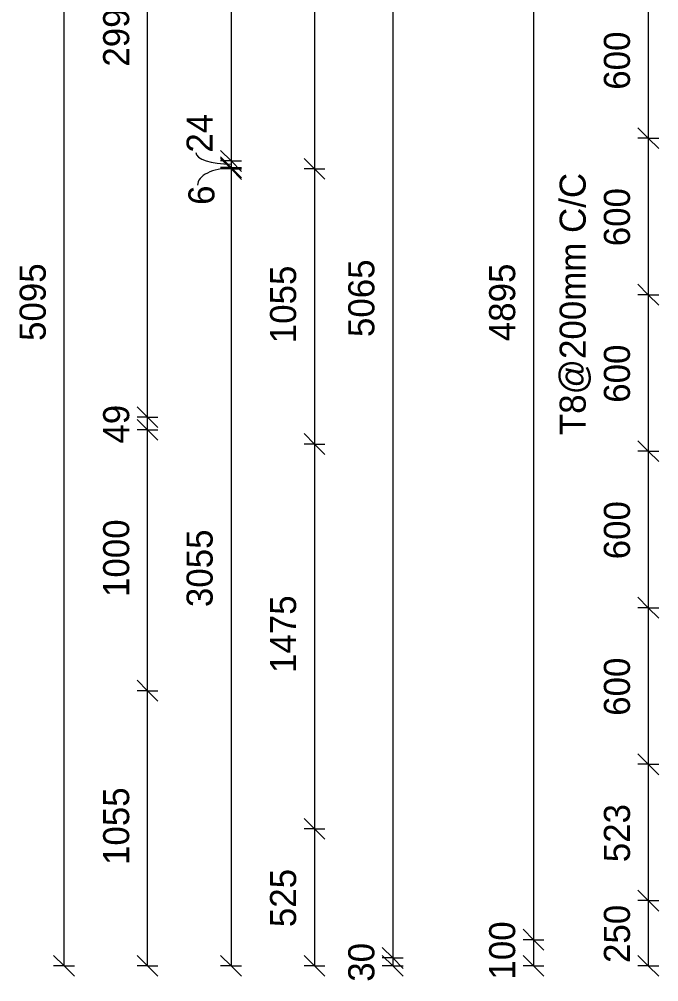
# Model space of a CAD drawing. Header units: millimetres. Extents: x 7560 to 18646, y -2179 to 7399.
# Drawn here: x 7560 to 10012, y -1456 to 2233 of the extents above; entities that cross this region are included whole.
import ezdxf

# ---------------------------------------------------------------- set-up
doc = ezdxf.new("R2010")
doc.units = ezdxf.units.MM
doc.layers.add('A-ANNO-DIMS', color=211, linetype='Continuous', lineweight=9)
doc.layers.add('A-ANNO-DIMS-40', color=211, linetype='Continuous', lineweight=9)
doc.styles.add('Nirmala UI Semilight', font='NirmalaS.ttf', dxfattribs={"height": 100})
doc.dimstyles.new('Arrow_Filled_-_2_5_NI_UI', dxfattribs={"dimscale": 304.8, "dimtxt": 104.736395, "dimasz": 0.262467, "dimexe": 0.131234, "dimexo": 0.0625, "dimgap": 0.131234, "dimtad": 1, "dimdec": 4, "dimzin": 0, "dimdsep": 46, "dimtxsty": 'Nirmala UI Semilight', "dimblk1": 'OBLIQUE', "dimblk2": 'OBLIQUE', "dimsah": 1, "dimcen": 0.09, "dimazin": 0, "dimtfac": 1, "dimtdec": 4, "dimtix": 1, "dimtmove": 0, "dimatfit": 3, "dimfxl": 0.131234, "dimfxlon": 1, "dimtvp": 1, "dimtolj": 1, "dimtzin": 0, "dimarcsym": 2})
doc.dimstyles.new('Arrow_Filled_-_2_5_NI_UI_1', dxfattribs={"dimscale": 304.8, "dimtxt": 104.736395, "dimasz": 0.262467, "dimexe": 0.131234, "dimexo": 0.0625, "dimgap": 0.131234, "dimtad": 1, "dimdec": 4, "dimzin": 0, "dimdsep": 46, "dimtxsty": 'Nirmala UI Semilight', "dimblk1": 'OBLIQUE', "dimblk2": 'OBLIQUE', "dimsah": 1, "dimcen": 0.09, "dimazin": 0, "dimtfac": 1, "dimtdec": 4, "dimtix": 1, "dimtmove": 1, "dimatfit": 3, "dimfxl": 0.131234, "dimfxlon": 1, "dimtvp": 1, "dimtolj": 1, "dimtzin": 0, "dimarcsym": 2})

# ---------------------------------------------------------------- blocks, each defined once
blk = doc.blocks.new('DIMBLOCK18-Elevation Front')
at = {"layer": 'A-ANNO-DIMS-40'}
for p, q in [((7732.1, 3700), (7692.1, 3740)), ((7732.1, 3700), (7692.1, 3700)), ((7732.1, -1395), (7732.1, 3700)), ((7732.1, 3700), (7772.1, 3660)), ((7732.1, 3700), (7772.1, 3700)), ((7732.1, -1395), (7692.1, -1355)), ((7732.1, -1395), (7692.1, -1395)), ((7732.1, -1395), (7772.1, -1435)), ((7732.1, -1395), (7772.1, -1395))]:
    blk.add_line(p, q, dxfattribs=at)
at = {"layer": 'A-ANNO-DIMS-40', "color": 0, "insert": (7561.7, 1000.2), "char_height": 100, "width": 365.625, "attachment_point": 1, "rotation": 90, "line_spacing_factor": 1.142579, "style": 'Nirmala UI Semilight'}
blk.add_mtext('5095', dxfattribs=at)
blk = doc.blocks.new('_Oblique')
at = {"color": 0, "linetype": 'ByBlock', "lineweight": -2}
blk.add_line((-0.5, -0.5), (0.5, 0.5), dxfattribs=at)
blk = doc.blocks.new('DIMBLOCK20-Elevation Front')
at = {"layer": 'A-ANNO-DIMS-40'}
for p, q in [((8692.1, 3135), (8652.1, 3175)), ((8692.1, 3135), (8652.1, 3135)), ((8692.1, 3135), (8692.1, 1660)), ((8692.1, 3135), (8732.1, 3095)), ((8692.1, 3135), (8732.1, 3135)), ((8692.1, 1660), (8652.1, 1700)), ((8692.1, 1660), (8652.1, 1660)), ((8692.1, 1660), (8732.1, 1620)), ((8692.1, 1660), (8732.1, 1660))]:
    blk.add_line(p, q, dxfattribs=at)
at = {"layer": 'A-ANNO-DIMS-40', "color": 0, "insert": (8521.7, 2257.5), "char_height": 100, "width": 335.918, "attachment_point": 1, "rotation": 90, "line_spacing_factor": 1.142579, "style": 'Nirmala UI Semilight'}
blk.add_mtext('1475', dxfattribs=at)
blk = doc.blocks.new('DIMBLOCK21-Elevation Front')
at = {"layer": 'A-ANNO-DIMS-40'}
for p, q in [((8692.1, 1660), (8652.1, 1700)), ((8692.1, 1660), (8652.1, 1660)), ((8692.1, 1660), (8692.1, 604.9)), ((8692.1, 1660), (8732.1, 1620)), ((8692.1, 1660), (8732.1, 1660)), ((8692.1, 604.9), (8652.1, 644.9)), ((8692.1, 604.9), (8652.1, 604.9)), ((8692.1, 604.9), (8732.1, 564.9)), ((8692.1, 604.9), (8732.1, 604.9))]:
    blk.add_line(p, q, dxfattribs=at)
at = {"layer": 'A-ANNO-DIMS-40', "color": 0, "insert": (8521.7, 991.5), "char_height": 100, "width": 338.203, "attachment_point": 1, "rotation": 90, "line_spacing_factor": 1.142579, "style": 'Nirmala UI Semilight'}
blk.add_mtext('1055', dxfattribs=at)
blk = doc.blocks.new('DIMBLOCK22-Elevation Front')
at = {"layer": 'A-ANNO-DIMS-40'}
for p, q in [((8692.1, 604.9), (8652.1, 644.9)), ((8692.1, 604.9), (8652.1, 604.9)), ((8692.1, 604.9), (8692.1, -870.1)), ((8692.1, 604.9), (8732.1, 564.9)), ((8692.1, 604.9), (8732.1, 604.9)), ((8692.1, -870.1), (8652.1, -830.1)), ((8692.1, -870.1), (8652.1, -870.1)), ((8692.1, -870.1), (8732.1, -910.1)), ((8692.1, -870.1), (8732.1, -870.1))]:
    blk.add_line(p, q, dxfattribs=at)
at = {"layer": 'A-ANNO-DIMS-40', "color": 0, "insert": (8521.7, -272.6), "char_height": 100, "width": 335.918, "attachment_point": 1, "rotation": 90, "line_spacing_factor": 1.142579, "style": 'Nirmala UI Semilight'}
blk.add_mtext('1475', dxfattribs=at)
blk = doc.blocks.new('DIMBLOCK23-Elevation Front')
at = {"layer": 'A-ANNO-DIMS-40'}
for p, q in [((8692.1, -870.1), (8652.1, -830.1)), ((8692.1, -870.1), (8652.1, -870.1)), ((8692.1, -870.1), (8692.1, -1395)), ((8692.1, -870.1), (8732.1, -910.1)), ((8692.1, -870.1), (8732.1, -870.1)), ((8692.1, -1395), (8652.1, -1355)), ((8692.1, -1395), (8652.1, -1395)), ((8692.1, -1395), (8732.1, -1435)), ((8692.1, -1395), (8732.1, -1395))]:
    blk.add_line(p, q, dxfattribs=at)
at = {"layer": 'A-ANNO-DIMS-40', "color": 0, "insert": (8521.7, -1246.8), "char_height": 100, "width": 274.219, "attachment_point": 1, "rotation": 90, "line_spacing_factor": 1.142579, "style": 'Nirmala UI Semilight'}
blk.add_mtext('525', dxfattribs=at)
blk = doc.blocks.new('DIMBLOCK28-Elevation Front')
at = {"layer": 'A-ANNO-DIMS-40'}
for p, q in [((9532.1, 3600), (9492.1, 3640)), ((9532.1, 3600), (9492.1, 3600)), ((9532.1, 3600), (9532.1, -1295)), ((9532.1, 3600), (9572.1, 3560)), ((9532.1, 3600), (9572.1, 3600)), ((9532.1, -1295), (9492.1, -1255)), ((9532.1, -1295), (9492.1, -1295)), ((9532.1, -1295), (9572.1, -1335)), ((9532.1, -1295), (9572.1, -1295))]:
    blk.add_line(p, q, dxfattribs=at)
at = {"layer": 'A-ANNO-DIMS-40', "color": 0, "char_height": 100, "attachment_point": 1, "rotation": 90, "line_spacing_factor": 1.142579, "style": 'Nirmala UI Semilight'}
for s, insert, width in [('T8@200mm C/C', (9632.1, 639.3), 1231.7), ('4895', (9361.7, 999.2), 367.91)]:
    blk.add_mtext(s, dxfattribs=dict(at, insert=insert, width=width))
blk = doc.blocks.new('DIMBLOCK29-Elevation Front')
at = {"layer": 'A-ANNO-DIMS-40'}
for p, q in [((9532.1, -1295), (9492.1, -1255)), ((9532.1, -1295), (9492.1, -1295)), ((9532.1, -1295), (9532.1, -1395)), ((9532.1, -1295), (9572.1, -1335)), ((9532.1, -1295), (9572.1, -1295)), ((9532.1, -1395), (9492.1, -1355)), ((9532.1, -1395), (9492.1, -1395)), ((9532.1, -1395), (9572.1, -1435)), ((9532.1, -1395), (9572.1, -1395))]:
    blk.add_line(p, q, dxfattribs=at)
at = {"layer": 'A-ANNO-DIMS-40', "color": 0, "insert": (9361.7, -1447.8), "char_height": 100, "width": 246.797, "attachment_point": 1, "rotation": 90, "line_spacing_factor": 1.142579, "style": 'Nirmala UI Semilight'}
blk.add_mtext('100', dxfattribs=at)
blk = doc.blocks.new('DIMBLOCK46-Elevation Front')
at = {"layer": 'A-ANNO-DIMS-40'}
for p, q in [((9972.1, 2377.5), (9932.1, 2417.5)), ((9972.1, 2377.5), (9932.1, 2377.5)), ((9972.1, 2377.5), (9972.1, 1777.5)), ((9972.1, 2377.5), (10012.1, 2337.5)), ((9972.1, 2377.5), (10012.1, 2377.5)), ((9972.1, 1777.5), (9932.1, 1817.5)), ((9972.1, 1777.5), (9932.1, 1777.5)), ((9972.1, 1777.5), (10012.1, 1737.5)), ((9972.1, 1777.5), (10012.1, 1777.5))]:
    blk.add_line(p, q, dxfattribs=at)
at = {"layer": 'A-ANNO-DIMS-40', "color": 0, "insert": (9801.7, 1963.2), "char_height": 100, "width": 274.219, "attachment_point": 1, "rotation": 90, "line_spacing_factor": 1.142579, "style": 'Nirmala UI Semilight'}
blk.add_mtext('600', dxfattribs=at)
blk = doc.blocks.new('DIMBLOCK47-Elevation Front')
at = {"layer": 'A-ANNO-DIMS-40'}
for p, q in [((9972.1, 1777.5), (9932.1, 1817.5)), ((9972.1, 1777.5), (9932.1, 1777.5)), ((9972.1, 1777.5), (9972.1, 1177.5)), ((9972.1, 1777.5), (10012.1, 1737.5)), ((9972.1, 1777.5), (10012.1, 1777.5)), ((9972.1, 1177.5), (9932.1, 1217.5)), ((9972.1, 1177.5), (9932.1, 1177.5)), ((9972.1, 1177.5), (10012.1, 1137.5)), ((9972.1, 1177.5), (10012.1, 1177.5))]:
    blk.add_line(p, q, dxfattribs=at)
at = {"layer": 'A-ANNO-DIMS-40', "color": 0, "insert": (9801.7, 1363.2), "char_height": 100, "width": 274.219, "attachment_point": 1, "rotation": 90, "line_spacing_factor": 1.142579, "style": 'Nirmala UI Semilight'}
blk.add_mtext('600', dxfattribs=at)
blk = doc.blocks.new('DIMBLOCK48-Elevation Front')
at = {"layer": 'A-ANNO-DIMS-40'}
for p, q in [((9972.1, 1177.5), (9932.1, 1217.5)), ((9972.1, 1177.5), (9932.1, 1177.5)), ((9972.1, 1177.5), (9972.1, 577.5)), ((9972.1, 1177.5), (10012.1, 1137.5)), ((9972.1, 1177.5), (10012.1, 1177.5)), ((9972.1, 577.5), (9932.1, 617.5)), ((9972.1, 577.5), (9932.1, 577.5)), ((9972.1, 577.5), (10012.1, 537.5)), ((9972.1, 577.5), (10012.1, 577.5))]:
    blk.add_line(p, q, dxfattribs=at)
at = {"layer": 'A-ANNO-DIMS-40', "color": 0, "insert": (9801.7, 763.2), "char_height": 100, "width": 274.219, "attachment_point": 1, "rotation": 90, "line_spacing_factor": 1.142579, "style": 'Nirmala UI Semilight'}
blk.add_mtext('600', dxfattribs=at)
blk = doc.blocks.new('DIMBLOCK49-Elevation Front')
at = {"layer": 'A-ANNO-DIMS-40'}
for p, q in [((9972.1, 577.5), (9932.1, 617.5)), ((9972.1, 577.5), (9932.1, 577.5)), ((9972.1, 577.5), (9972.1, -22.5)), ((9972.1, 577.5), (10012.1, 537.5)), ((9972.1, 577.5), (10012.1, 577.5)), ((9972.1, -22.5), (9932.1, 17.5)), ((9972.1, -22.5), (9932.1, -22.5)), ((9972.1, -22.5), (10012.1, -62.5)), ((9972.1, -22.5), (10012.1, -22.5))]:
    blk.add_line(p, q, dxfattribs=at)
at = {"layer": 'A-ANNO-DIMS-40', "color": 0, "insert": (9801.7, 163.2), "char_height": 100, "width": 274.219, "attachment_point": 1, "rotation": 90, "line_spacing_factor": 1.142579, "style": 'Nirmala UI Semilight'}
blk.add_mtext('600', dxfattribs=at)
blk = doc.blocks.new('DIMBLOCK50-Elevation Front')
at = {"layer": 'A-ANNO-DIMS-40'}
for p, q in [((9972.1, -22.5), (9932.1, 17.5)), ((9972.1, -22.5), (9932.1, -22.5)), ((9972.1, -22.5), (9972.1, -622.5)), ((9972.1, -22.5), (10012.1, -62.5)), ((9972.1, -22.5), (10012.1, -22.5)), ((9972.1, -622.5), (9932.1, -582.5)), ((9972.1, -622.5), (9932.1, -622.5)), ((9972.1, -622.5), (10012.1, -662.5)), ((9972.1, -622.5), (10012.1, -622.5))]:
    blk.add_line(p, q, dxfattribs=at)
at = {"layer": 'A-ANNO-DIMS-40', "color": 0, "insert": (9801.7, -436.8), "char_height": 100, "width": 274.219, "attachment_point": 1, "rotation": 90, "line_spacing_factor": 1.142579, "style": 'Nirmala UI Semilight'}
blk.add_mtext('600', dxfattribs=at)
blk = doc.blocks.new('DIMBLOCK51-Elevation Front')
at = {"layer": 'A-ANNO-DIMS-40'}
for p, q in [((9972.1, -622.5), (9932.1, -582.5)), ((9972.1, -622.5), (9932.1, -622.5)), ((9972.1, -622.5), (9972.1, -1145)), ((9972.1, -622.5), (10012.1, -662.5)), ((9972.1, -622.5), (10012.1, -622.5)), ((9972.1, -1145), (9932.1, -1105)), ((9972.1, -1145), (9932.1, -1145)), ((9972.1, -1145), (10012.1, -1185)), ((9972.1, -1145), (10012.1, -1145))]:
    blk.add_line(p, q, dxfattribs=at)
at = {"layer": 'A-ANNO-DIMS-40', "color": 0, "insert": (9801.7, -998), "char_height": 100, "width": 274.219, "attachment_point": 1, "rotation": 90, "line_spacing_factor": 1.142579, "style": 'Nirmala UI Semilight'}
blk.add_mtext('523', dxfattribs=at)
blk = doc.blocks.new('DIMBLOCK52-Elevation Front')
at = {"layer": 'A-ANNO-DIMS-40'}
for p, q in [((9972.1, -1145), (9932.1, -1105)), ((9972.1, -1145), (9932.1, -1145)), ((9972.1, -1145), (9972.1, -1395)), ((9972.1, -1145), (10012.1, -1185)), ((9972.1, -1145), (10012.1, -1145)), ((9972.1, -1395), (9932.1, -1355)), ((9972.1, -1395), (9932.1, -1395)), ((9972.1, -1395), (10012.1, -1435)), ((9972.1, -1395), (10012.1, -1395))]:
    blk.add_line(p, q, dxfattribs=at)
at = {"layer": 'A-ANNO-DIMS-40', "color": 0, "insert": (9801.7, -1384.3), "char_height": 100, "width": 274.219, "attachment_point": 1, "rotation": 90, "line_spacing_factor": 1.142579, "style": 'Nirmala UI Semilight'}
blk.add_mtext('250', dxfattribs=at)
blk = doc.blocks.new('DIMBLOCK59-Elevation Front')
at = {"layer": 'A-ANNO-DIMS-40'}
for p, q in [((8992.1, 3700), (8952.1, 3740)), ((8992.1, 3700), (8952.1, 3700)), ((8992.1, 3700), (8992.1, -1365)), ((8992.1, 3700), (9032.1, 3660)), ((8992.1, 3700), (9032.1, 3700)), ((8992.1, -1365), (8952.1, -1325)), ((8992.1, -1365), (8952.1, -1365)), ((8992.1, -1365), (9032.1, -1405)), ((8992.1, -1365), (9032.1, -1365))]:
    blk.add_line(p, q, dxfattribs=at)
at = {"layer": 'A-ANNO-DIMS-40', "color": 0, "insert": (8821.7, 1015.2), "char_height": 100, "width": 365.625, "attachment_point": 1, "rotation": 90, "line_spacing_factor": 1.142579, "style": 'Nirmala UI Semilight'}
blk.add_mtext('5065', dxfattribs=at)
blk = doc.blocks.new('DIMBLOCK60-Elevation Front')
at = {"layer": 'A-ANNO-DIMS-40'}
for p, q in [((8992.1, -1365), (8952.1, -1325)), ((8992.1, -1395), (8952.1, -1355)), ((8992.1, -1365), (8952.1, -1365)), ((8992.1, -1365), (8992.1, -1395)), ((8992.1, -1365), (9032.1, -1405)), ((8992.1, -1365), (9032.1, -1365)), ((8992.1, -1395), (8952.1, -1395)), ((8992.1, -1395), (9032.1, -1435)), ((8992.1, -1395), (9032.1, -1395))]:
    blk.add_line(p, q, dxfattribs=at)
at = {"layer": 'A-ANNO-DIMS-40', "color": 0, "insert": (8821.7, -1456.2), "char_height": 100, "width": 182.813, "attachment_point": 1, "rotation": 90, "line_spacing_factor": 1.142579, "style": 'Nirmala UI Semilight'}
blk.add_mtext('30', dxfattribs=at)
blk = doc.blocks.new('DIMBLOCK73-Elevation Front')
at = {"layer": 'A-ANNO-DIMS-40'}
for p, q in [((8372.1, 3700), (8332.1, 3740)), ((8372.1, 3700), (8332.1, 3700)), ((8372.1, 3700), (8372.1, 1690.1)), ((8372.1, 3700), (8412.1, 3660)), ((8372.1, 3700), (8412.1, 3700)), ((8372.1, 1690.1), (8332.1, 1730.1)), ((8372.1, 1690.1), (8332.1, 1690.1)), ((8372.1, 1690.1), (8412.1, 1650.1)), ((8372.1, 1690.1), (8412.1, 1690.1))]:
    blk.add_line(p, q, dxfattribs=at)
at = {"layer": 'A-ANNO-DIMS-40', "color": 0, "insert": (8201.7, 2554.1), "char_height": 100, "width": 338.203, "attachment_point": 1, "rotation": 90, "line_spacing_factor": 1.142579, "style": 'Nirmala UI Semilight'}
blk.add_mtext('2010', dxfattribs=at)
blk = doc.blocks.new('DIMBLOCK74-Elevation Front')
at = {"layer": 'A-ANNO-DIMS-40'}
for p, q in [((8372.1, 1690.1), (8332.1, 1730.1)), ((8372.1, 1665.7), (8332.1, 1705.7)), ((8372.1, 1690.1), (8332.1, 1690.1)), ((8372.1, 1665.7), (8332.1, 1665.7)), ((8372.1, 1690.1), (8372.1, 1665.7)), ((8372.1, 1690.1), (8412.1, 1650.1)), ((8372.1, 1690.1), (8412.1, 1690.1)), ((8372.1, 1665.7), (8412.1, 1625.7)), ((8372.1, 1665.7), (8412.1, 1665.7))]:
    blk.add_line(p, q, dxfattribs=at)
blk.add_ellipse((8372.1, 1722.1), major_axis=(135.2, 0), ratio=0.326379, start_param=3.141593, end_param=4.712389, dxfattribs=at)
at = {"layer": 'A-ANNO-DIMS-40', "color": 0, "insert": (8201.7, 1722.1), "char_height": 100, "width": 185.098, "attachment_point": 1, "rotation": 90, "line_spacing_factor": 1.142579, "style": 'Nirmala UI Semilight'}
blk.add_mtext('24', dxfattribs=at)
blk = doc.blocks.new('DIMBLOCK75-Elevation Front')
at = {"layer": 'A-ANNO-DIMS-40'}
for p, q in [((8372.1, 1665.7), (8332.1, 1705.7)), ((8372.1, 1659.6), (8332.1, 1699.6)), ((8372.1, 1665.7), (8332.1, 1665.7)), ((8372.1, 1665.7), (8372.1, 1659.6)), ((8372.1, 1665.7), (8412.1, 1625.7)), ((8372.1, 1665.7), (8412.1, 1665.7)), ((8372.1, 1659.6), (8332.1, 1659.6)), ((8372.1, 1659.6), (8412.1, 1619.6)), ((8372.1, 1659.6), (8412.1, 1659.6))]:
    blk.add_line(p, q, dxfattribs=at)
blk.add_ellipse((8372.1, 1597.9), major_axis=(128.3, 0), ratio=0.50528, start_param=1.570796, end_param=3.141593, dxfattribs=at)
at = {"layer": 'A-ANNO-DIMS-40', "color": 0, "insert": (8208.6, 1521.7), "char_height": 100, "width": 91.406, "attachment_point": 1, "rotation": 90, "line_spacing_factor": 1.142579, "style": 'Nirmala UI Semilight'}
blk.add_mtext('6', dxfattribs=at)
blk = doc.blocks.new('DIMBLOCK76-Elevation Front')
at = {"layer": 'A-ANNO-DIMS-40'}
for p, q in [((8372.1, 1659.6), (8332.1, 1699.6)), ((8372.1, 1659.6), (8332.1, 1659.6)), ((8372.1, 1659.6), (8372.1, -1395)), ((8372.1, 1659.6), (8412.1, 1619.6)), ((8372.1, 1659.6), (8412.1, 1659.6)), ((8372.1, -1395), (8332.1, -1355)), ((8372.1, -1395), (8332.1, -1395)), ((8372.1, -1395), (8412.1, -1435)), ((8372.1, -1395), (8412.1, -1395))]:
    blk.add_line(p, q, dxfattribs=at)
at = {"layer": 'A-ANNO-DIMS-40', "color": 0, "insert": (8201.7, -20), "char_height": 100, "width": 365.625, "attachment_point": 1, "rotation": 90, "line_spacing_factor": 1.142579, "style": 'Nirmala UI Semilight'}
blk.add_mtext('3055', dxfattribs=at)
blk = doc.blocks.new('DIMBLOCK77-Elevation Front')
at = {"layer": 'A-ANNO-DIMS-40'}
for p, q in [((8052.1, -340.4), (8012.1, -300.4)), ((8052.1, -340.4), (8012.1, -340.4)), ((8052.1, -1395), (8052.1, -340.4)), ((8052.1, -340.4), (8092.1, -380.4)), ((8052.1, -340.4), (8092.1, -340.4)), ((8052.1, -1395), (8012.1, -1355)), ((8052.1, -1395), (8012.1, -1395)), ((8052.1, -1395), (8092.1, -1435)), ((8052.1, -1395), (8092.1, -1395))]:
    blk.add_line(p, q, dxfattribs=at)
at = {"layer": 'A-ANNO-DIMS-40', "color": 0, "insert": (7881.7, -1008.6), "char_height": 100, "width": 338.203, "attachment_point": 1, "rotation": 90, "line_spacing_factor": 1.142579, "style": 'Nirmala UI Semilight'}
blk.add_mtext('1055', dxfattribs=at)
blk = doc.blocks.new('DIMBLOCK78-Elevation Front')
at = {"layer": 'A-ANNO-DIMS-40'}
for p, q in [((8052.1, 659.6), (8012.1, 699.6)), ((8052.1, 659.6), (8012.1, 659.6)), ((8052.1, -340.4), (8052.1, 659.6)), ((8052.1, 659.6), (8092.1, 619.6)), ((8052.1, 659.6), (8092.1, 659.6)), ((8052.1, -340.4), (8012.1, -300.4)), ((8052.1, -340.4), (8012.1, -340.4)), ((8052.1, -340.4), (8092.1, -380.4)), ((8052.1, -340.4), (8092.1, -340.4))]:
    blk.add_line(p, q, dxfattribs=at)
at = {"layer": 'A-ANNO-DIMS-40', "color": 0, "insert": (7881.7, 18.7), "char_height": 100, "width": 338.203, "attachment_point": 1, "rotation": 90, "line_spacing_factor": 1.142579, "style": 'Nirmala UI Semilight'}
blk.add_mtext('1000', dxfattribs=at)
blk = doc.blocks.new('DIMBLOCK79-Elevation Front')
at = {"layer": 'A-ANNO-DIMS-40'}
for p, q in [((8052.1, 708.1), (8012.1, 748.1)), ((8052.1, 708.1), (8012.1, 708.1)), ((8052.1, 659.6), (8052.1, 708.1)), ((8052.1, 708.1), (8092.1, 668.1)), ((8052.1, 708.1), (8092.1, 708.1)), ((8052.1, 659.6), (8012.1, 699.6)), ((8052.1, 659.6), (8012.1, 659.6)), ((8052.1, 659.6), (8092.1, 619.6)), ((8052.1, 659.6), (8092.1, 659.6))]:
    blk.add_line(p, q, dxfattribs=at)
at = {"layer": 'A-ANNO-DIMS-40', "color": 0, "insert": (7881.7, 606.7), "char_height": 100, "width": 185.098, "attachment_point": 1, "rotation": 90, "line_spacing_factor": 1.142579, "style": 'Nirmala UI Semilight'}
blk.add_mtext('49', dxfattribs=at)
blk = doc.blocks.new('DIMBLOCK80-Elevation Front')
at = {"layer": 'A-ANNO-DIMS-40'}
for p, q in [((8052.1, 3700), (8012.1, 3740)), ((8052.1, 3700), (8012.1, 3700)), ((8052.1, 708.1), (8052.1, 3700)), ((8052.1, 3700), (8092.1, 3660)), ((8052.1, 3700), (8092.1, 3700)), ((8052.1, 708.1), (8012.1, 748.1)), ((8052.1, 708.1), (8012.1, 708.1)), ((8052.1, 708.1), (8092.1, 668.1)), ((8052.1, 708.1), (8092.1, 708.1))]:
    blk.add_line(p, q, dxfattribs=at)
at = {"layer": 'A-ANNO-DIMS-40', "color": 0, "insert": (7881.7, 2051.7), "char_height": 100, "width": 365.625, "attachment_point": 1, "rotation": 90, "line_spacing_factor": 1.142579, "style": 'Nirmala UI Semilight'}
blk.add_mtext('2992', dxfattribs=at)

msp = doc.modelspace()

# ---------------------------------------------------------------- dimensions: what is measured, and where the dimension line sits
at = {"layer": 'A-ANNO-DIMS'}
for base, p1, p2, override, picture, middle in [((7732.13732, 3700), (7772.13732, -1395), (7772.13732, 3700), {"dimpost": '<>', "dimfxl": 5095}, 'DIMBLOCK18-Elevation Front', (7640.42882, 1152.5)), ((8052.13732, 3700), (8092.13732, 708.12044), (8092.13732, 3700), {"dimpost": '<>', "dimfxl": 2991.879559}, 'DIMBLOCK80-Elevation Front', (7960.42882, 2204.06022)), ((8372.13732, 1690.10906), (8412.13732, 3700), (8412.13732, 1690.10906), {"dimpost": '<>', "dimfxl": 2009.89094}, 'DIMBLOCK73-Elevation Front', (8280.18474, 2695.05453)), ((8992.13732, -1365), (9032.13732, 3700), (9032.13732, -1365), {"dimpost": '<>', "dimfxl": 5065}, 'DIMBLOCK59-Elevation Front', (8900.42882, 1167.5)), ((8692.13732, 1660), (8732.13732, 3135), (8732.13732, 1660), {"dimpost": '<>', "dimfxl": 1475}, 'DIMBLOCK20-Elevation Front', (8600.18474, 2397.5)), ((9972.13732, 1777.5), (10012.13732, 2377.5), (10012.13732, 1777.5), {"dimpost": '<>', "dimfxl": 600}, 'DIMBLOCK46-Elevation Front', (9880.42882, 2077.5)), ((9972.13732, 1177.5), (10012.13732, 1777.5), (10012.13732, 1177.5), {"dimpost": '<>', "dimfxl": 600}, 'DIMBLOCK47-Elevation Front', (9880.42882, 1477.5)), ((8372.1373228092, -1395.0000000001), (8412.1373228092, 1659.6472483211), (8412.1373228092, -1395.0000000001), {"dimpost": '<>', "dimfxl": 3054.647248}, 'DIMBLOCK76-Elevation Front', (8280.428815024, 132.3236241605)), ((8692.13732, 604.9), (8732.13732, 1660), (8732.13732, 604.9), {"dimpost": '<>', "dimfxl": 1055.1}, 'DIMBLOCK21-Elevation Front', (8600.18474, 1132.45)), ((9972.13732, 577.5), (10012.13732, 1177.5), (10012.13732, 577.5), {"dimpost": '<>', "dimfxl": 600}, 'DIMBLOCK48-Elevation Front', (9880.42882, 877.5)), ((8052.13732, 708.12044), (8092.13732, 659.59764), (8092.13732, 708.12044), {"dimpost": '<>', "dimfxl": 48.522802}, 'DIMBLOCK79-Elevation Front', (7960.42882, 683.85904)), ((8052.13732, 659.59764), (8092.13732, -340.40236), (8092.13732, 659.59764), {"dimpost": '<>', "dimfxl": 1000}, 'DIMBLOCK78-Elevation Front', (7960.18474, 159.59764)), ((8692.13732, -870.1), (8732.13732, 604.9), (8732.13732, -870.1), {"dimpost": '<>', "dimfxl": 1475}, 'DIMBLOCK22-Elevation Front', (8600.18474, -132.6)), ((9972.13732, -22.5), (10012.13732, 577.5), (10012.13732, -22.5), {"dimpost": '<>', "dimfxl": 600}, 'DIMBLOCK49-Elevation Front', (9880.42882, 277.5)), ((9972.13732, -622.5), (10012.13732, -22.5), (10012.13732, -622.5), {"dimpost": '<>', "dimfxl": 600}, 'DIMBLOCK50-Elevation Front', (9880.42882, -322.5)), ((8052.13732, -340.40236), (8092.13732, -1395), (8092.13732, -340.40236), {"dimpost": '<>', "dimfxl": 1054.597639}, 'DIMBLOCK77-Elevation Front', (7960.18474, -867.70118)), ((9972.13732, -1145), (10012.13732, -622.5), (10012.13732, -1145), {"dimpost": '<>', "dimfxl": 522.5}, 'DIMBLOCK51-Elevation Front', (9880.42882, -883.75)), ((8692.13732, -1395), (8732.13732, -870.1), (8732.13732, -1395), {"dimpost": '<>', "dimfxl": 524.9}, 'DIMBLOCK23-Elevation Front', (8600.46368, -1132.55)), ((9972.13732, -1395), (10012.13732, -1145), (10012.13732, -1395), {"dimpost": '<>', "dimfxl": 250}, 'DIMBLOCK52-Elevation Front', (9880.46368, -1270)), ((9532.13732, -1395), (9572.13732, -1295), (9572.13732, -1395), {"dimpost": '<>', "dimfxl": 100}, 'DIMBLOCK29-Elevation Front', (9440.18474, -1345)), ((8992.13732, -1395), (9032.13732, -1365), (9032.13732, -1395), {"dimpost": '<>', "dimfxl": 30}, 'DIMBLOCK60-Elevation Front', (8900.42882, -1380))]:
    dim = msp.add_linear_dim(base=base, p1=p1, p2=p2, angle=90, dimstyle='Arrow_Filled_-_2_5_NI_UI', override=override, dxfattribs=at)
    dim.commit()
    dim.dimension.update_dxf_attribs({"geometry": picture, "text_midpoint": middle})
dim = msp.add_linear_dim(base=(9532.13732, -1295), p1=(9572.13732, 3600), p2=(9572.13732, -1295), angle=90, text='<>\\XT8@200mm C/C', dimstyle='Arrow_Filled_-_2_5_NI_UI', override={"dimpost": '<>', "dimfxl": 4895}, dxfattribs=at)
dim.commit()
dim.dimension.update_dxf_attribs({"geometry": 'DIMBLOCK28-Elevation Front', "text_midpoint": (9532.13732, 1152.5)})
for base, p1, p2, override, picture, middle in [((8372.137323, 1665.739611), (8412.137323, 1690.10906), (8412.137323, 1665.739611), {"dimpost": '<>', "dimfxl": 24.369449}, 'DIMBLOCK74-Elevation Front', (8268.33522, 1814.604541)), ((8372.13732, 1659.64725), (8412.13732, 1665.73961), (8412.13732, 1659.64725), {"dimpost": '<>', "dimfxl": 6.092362}, 'DIMBLOCK75-Elevation Front', (8275.26568, 1567.40505))]:
    dim = msp.add_linear_dim(base=base, p1=p1, p2=p2, angle=90, dimstyle='Arrow_Filled_-_2_5_NI_UI_1', override=override, dxfattribs=at)
    dim.commit()
    dim.dimension.update_dxf_attribs({"geometry": picture, "text_midpoint": middle, "dimtype": 160, "text_rotation": 90})

doc.saveas('drawing.dxf')
